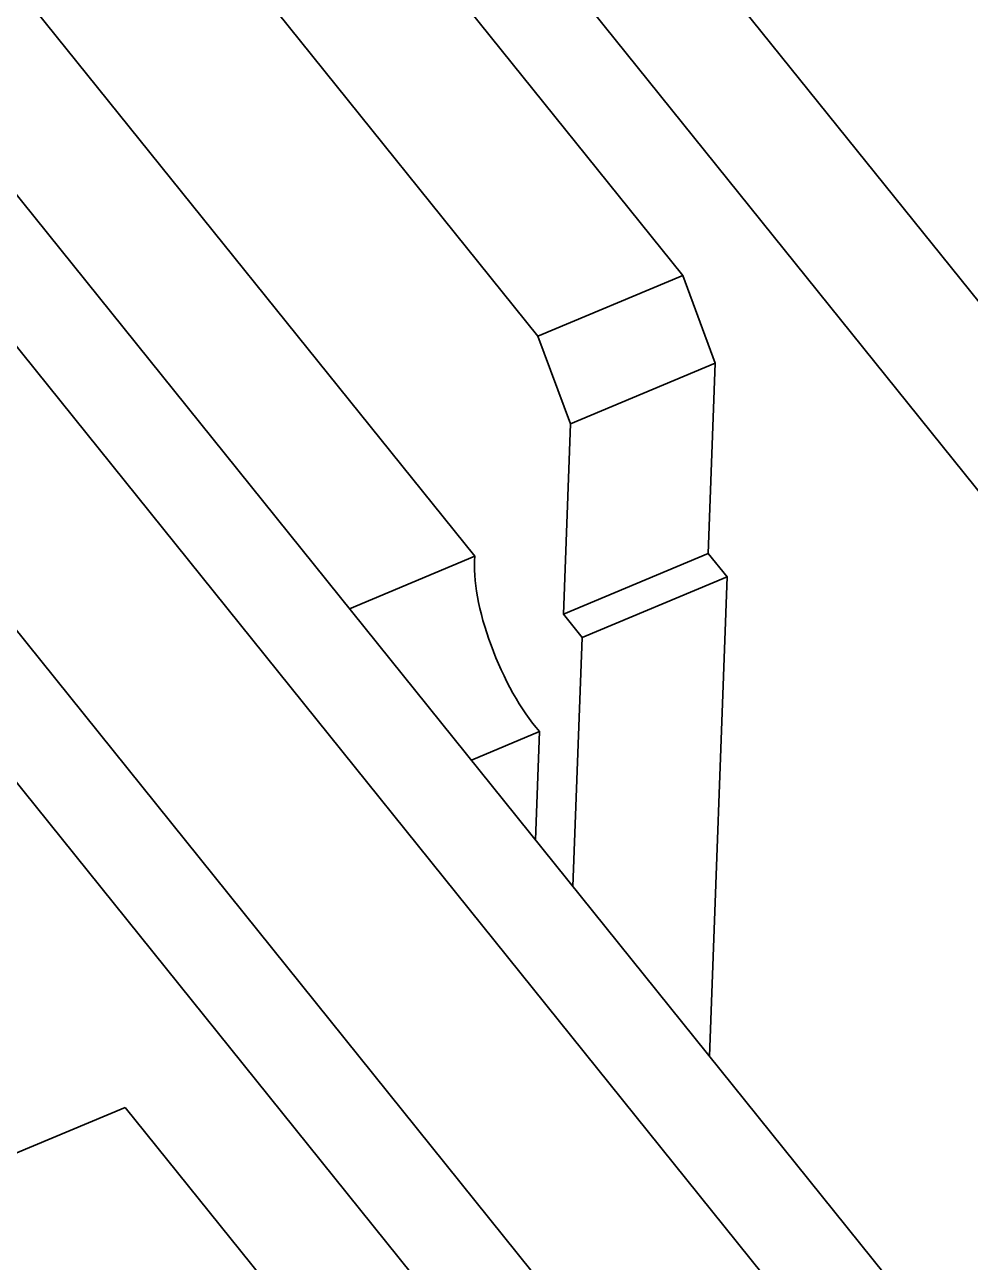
# Model space of a CAD drawing. Extents: x 23 to 417, y 3 to 294.
# Drawn here: x 363.648 to 366.493, y 131.931 to 135.656 of the extents above; entities that cross this region are included whole.
import ezdxf

# ---------------------------------------------------------------- set-up
doc = ezdxf.new("R2010")
doc.units = 0
doc.layers.get('0').update_dxf_attribs({"lineweight": 13})

# ---------------------------------------------------------------- blocks, each defined once
blk = doc.blocks.new('BLOCK4697')
at = {"color": 7, "lineweight": 35}
for p, q in [((63.553, -42.408), (-13.988, 53.993)), ((61.835, -43.127), (-15.705, 53.274)), ((-15.001, 32.299), (43.858, -40.876)), ((-16.375, 31.724), (42.484, -41.451)), ((27.233, -2.392), (14.642, 13.261)), ((25.052, -3.305), (12.461, 12.348)), ((11.213, 6.273), (44.609, -35.246)), ((9.839, 5.698), (43.235, -35.821))]:
    blk.add_line(p, q, dxfattribs=at)
at = {"color": 7, "lineweight": 35, "ltscale": 0.438925}
blk.add_line((24.101, -6.619), (13.097, 7.061), dxfattribs=at)
at = {"color": 7, "lineweight": 35, "ltscale": 0.059112}
for p, q in [((27.233, -2.392), (25.052, -3.305)), ((27.72, -3.711), (25.539, -4.624)), ((27.615, -6.578), (25.434, -7.491)), ((27.896, -6.928), (25.715, -7.841))]:
    blk.add_line(p, q, dxfattribs=at)
at = {"color": 7, "lineweight": 35, "ltscale": 0.035147}
for p, q in [((27.72, -3.711), (27.233, -2.392)), ((25.539, -4.624), (25.052, -3.305))]:
    blk.add_line(p, q, dxfattribs=at)
at = {"color": 7, "lineweight": 35, "ltscale": 0.071722}
for p, q in [((27.615, -6.578), (27.72, -3.711)), ((25.434, -7.491), (25.539, -4.624))]:
    blk.add_line(p, q, dxfattribs=at)
at = {"color": 7, "lineweight": 35, "ltscale": 0.051054}
blk.add_line((24.101, -6.619), (22.217, -7.408), dxfattribs=at)
at = {"color": 7, "lineweight": 35, "ltscale": 0.011228}
for p, q in [((27.615, -6.578), (27.896, -6.928)), ((25.434, -7.491), (25.715, -7.841))]:
    blk.add_line(p, q, dxfattribs=at)
at = {"color": 7, "lineweight": 35, "ltscale": 0.180414}
blk.add_line((27.632, -14.14), (27.896, -6.928), dxfattribs=at)
at = {"color": 7, "lineweight": 35, "ltscale": 0.093688}
blk.add_line((25.578, -11.586), (25.715, -7.841), dxfattribs=at)
at = {"color": 7, "lineweight": 35, "ltscale": 0.027775}
blk.add_line((25.075, -9.257), (24.05, -9.686), dxfattribs=at)
at = {"color": 7, "lineweight": 35, "ltscale": 0.04075}
blk.add_line((25.015, -10.886), (25.075, -9.257), dxfattribs=at)
at = {"color": 7, "lineweight": 35, "ltscale": 0.325814}
blk.add_line((18.841, -14.912), (6.818, -19.943), dxfattribs=at)
at = {"color": 7, "lineweight": 35, "ltscale": 0.167404}
blk.add_line((18.841, -14.912), (23.037, -20.129), dxfattribs=at)
at = {"color": 7, "lineweight": 35}
blk.add_ellipse((25.062, -7.897), major_axis=(-0.728, 1.741), ratio=0.365278, start_param=0.606837, end_param=2.301552, dxfattribs=at)

msp = doc.modelspace()

# ---------------------------------------------------------------- block references
at = {"lineweight": 0, "xscale": 0.2, "yscale": 0.2, "zscale": 0.2}
msp.add_blockref('BLOCK4697', (360.182, 135.3796), dxfattribs=at)

doc.saveas('drawing.dxf')
